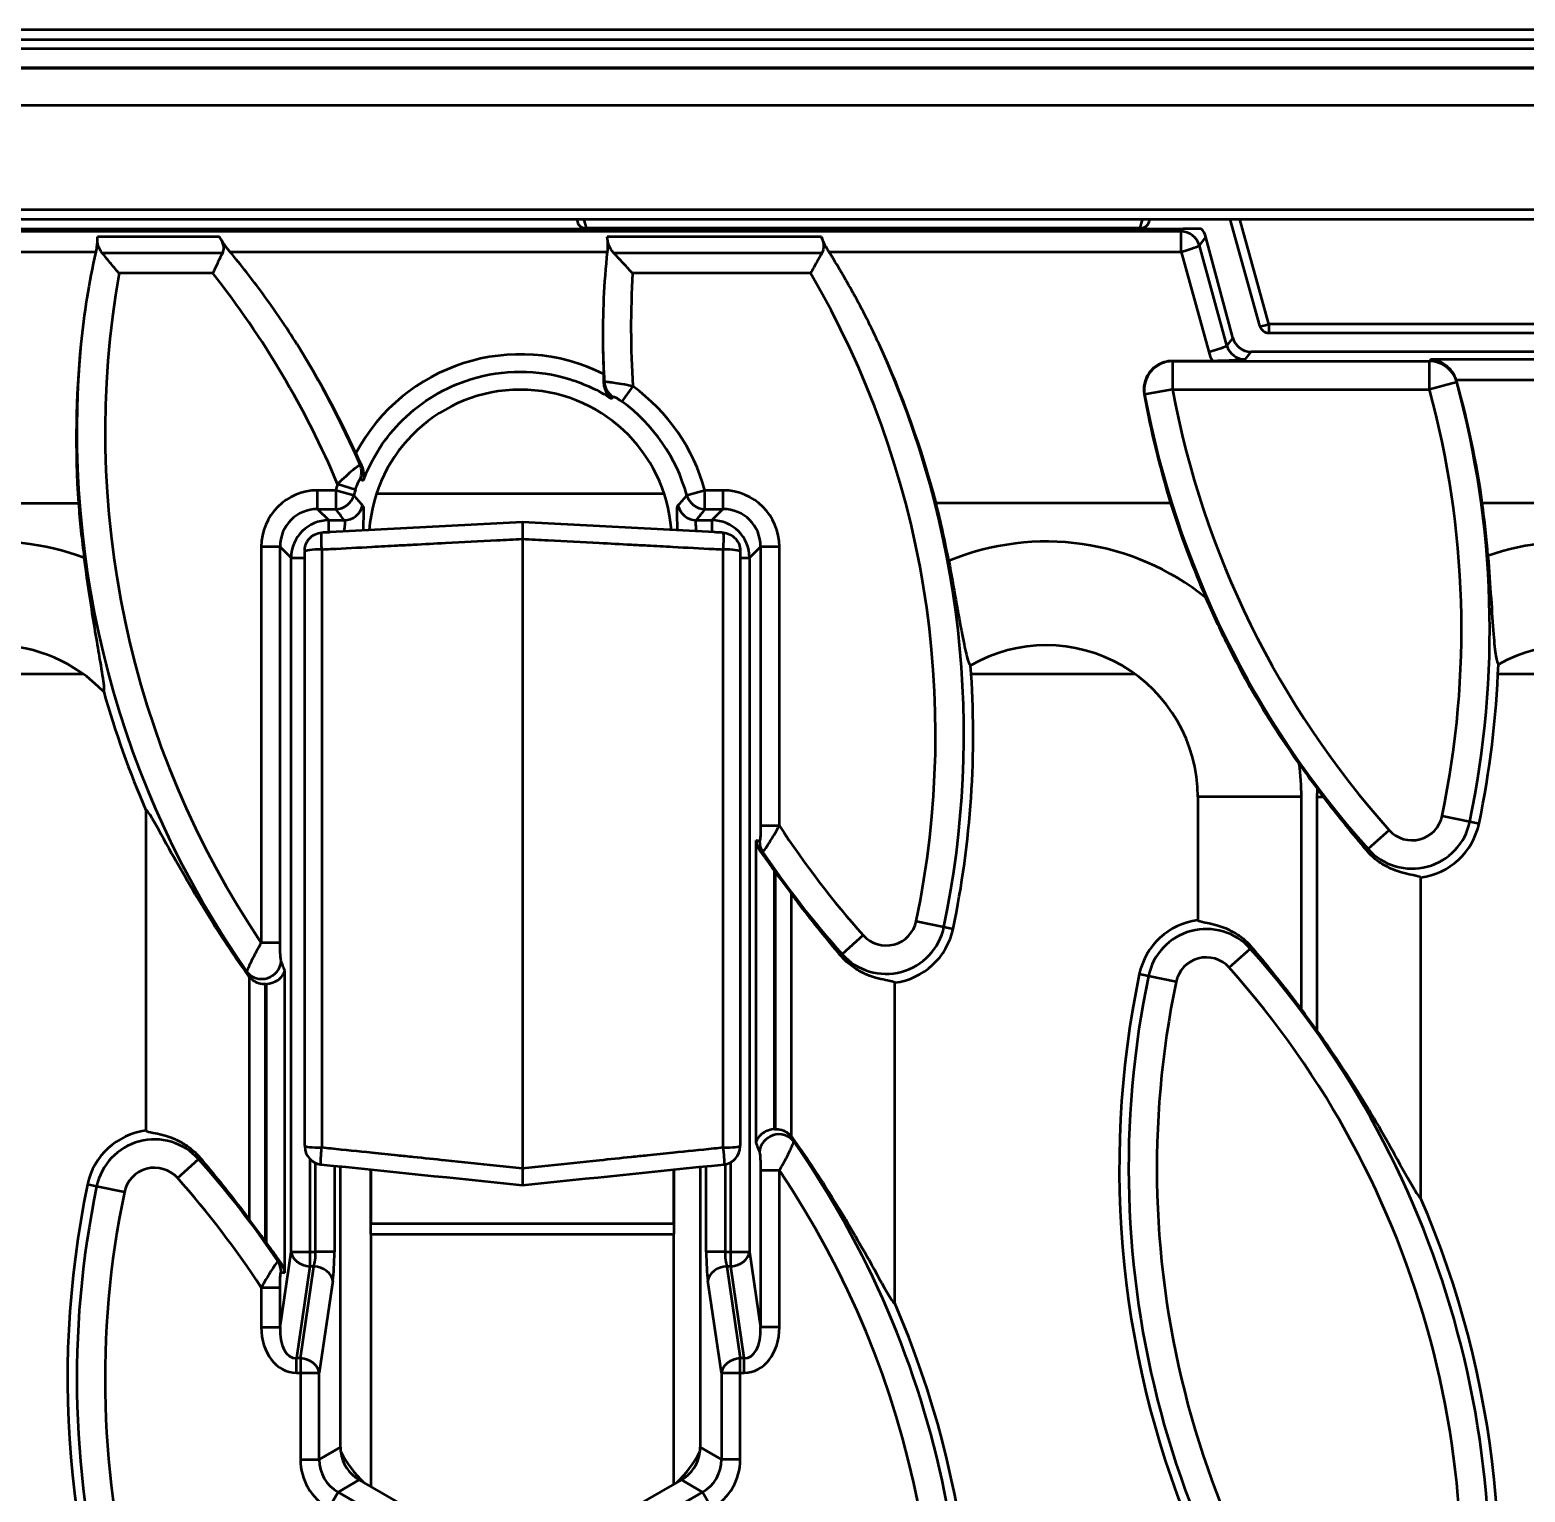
# Model space of a CAD drawing. Header units: millimetres. Extents: x 0 to 2774, y -40 to 1485.
# Drawn here: x 1329 to 1407.9, y 622.8 to 700 of the extents above; entities that cross this region are included whole.
import ezdxf

# ---------------------------------------------------------------- set-up
doc = ezdxf.new("R2010")
doc.units = ezdxf.units.MM
doc.header["$LTSCALE"] = 2.5
doc.layers.add('Sichtbar (ISO)', color=7, linetype='Continuous', lineweight=50)
doc.layers.add('Sichtbar schmal (ISO)', color=7, linetype='Continuous', lineweight=50)

msp = doc.modelspace()

# ---------------------------------------------------------------- linework, layer by layer
at = {"layer": 'Sichtbar (ISO)'}
for p, q in [((1465.988, 700.016), (965.988, 700.016)), ((1465.988, 698.016), (965.988, 698.016)), ((1465.988, 696.016), (965.988, 696.016)), ((1233.251, 690.016), (1358.138, 690.016)), ((1236.083, 689.516), (1358.372, 689.516)), ((1357.854, 690.016), (1357.889, 689.886)), ((1358.138, 690.016), (1387.838, 690.016)), ((1387.728, 690.003), (1358.248, 690.003)), ((1358.372, 689.516), (1387.604, 689.516)), ((1387.604, 689.516), (1389.893, 689.516)), ((1387.838, 690.016), (1392.725, 690.016)), ((1388.087, 689.886), (1388.122, 690.016)), ((1390.837, 689.516), (1389.893, 689.516)), ((1393.933, 684.383), (1392.379, 690.016)), ((1392.886, 690.016), (1427.09, 690.016)), ((1392.512, 683.754), (1391.086, 689.077)), ((1394.415, 684.016), (1425.561, 684.016)), ((1391.439, 682.529), (1389.315, 682.529)), ((1426.502, 683.016), (1393.475, 683.016)), ((1316.449, 675.016), (1331.538, 675.016)), ((1389.227, 675.016), (1376.837, 675.016)), ((1419.116, 675.016), (1405.689, 675.016)), ((1354.988, 674.016), (1344.824, 673.483)), ((1354.988, 674.016), (1354.988, 673.138)), ((1365.152, 673.483), (1354.988, 674.016)), ((1354.988, 673.138), (1354.988, 639.892)), ((1365.588, 673.46), (1365.588, 673.46)), ((1343.488, 672.511), (1343.488, 672.467)), ((1343.488, 641.094), (1343.488, 672.467)), ((1366.488, 672.467), (1366.488, 672.511)), ((1366.488, 672.467), (1366.488, 641.094)), ((1390.655, 659.516), (1390.655, 652.995)), ((1335.099, 658.815), (1335.099, 641.884)), ((1402.433, 638.328), (1402.433, 655.258)), ((1374.655, 632.772), (1374.655, 649.703)), ((1343.488, 641.094), (1343.488, 641.05)), ((1366.488, 641.05), (1366.488, 641.094)), ((1345.377, 625.162), (1345.377, 639.998)), ((1346.988, 639.833), (1346.988, 636.972)), ((1346.988, 636.416), (1346.988, 639.833)), ((1354.988, 639.892), (1354.988, 639.013)), ((1362.988, 636.972), (1362.988, 639.833)), ((1362.988, 639.833), (1362.988, 636.416)), ((1364.377, 639.976), (1364.377, 625.162)), ((1346.988, 636.972), (1362.988, 636.972)), ((1346.988, 636.416), (1346.988, 623.085)), ((1362.988, 623.214), (1362.988, 636.416)), ((1346.613, 623.302), (1346.37, 623.443)), ((1348.778, 622.052), (1346.613, 623.302)), ((1363.141, 623.302), (1360.78, 621.939)), ((1363.384, 623.443), (1363.141, 623.302))]:
    msp.add_line(p, q, dxfattribs=at)
for centre, radius, start, end in [((1358.372, 690.016), 0.5, 195, 270), ((1387.604, 690.016), 0.5, 270, 345), ((1394.415, 684.516), 0.5, 195.42277, 270), ((1354.877, 673.016), 8, 4.21284, 175.87111), ((1381.171, 678.782), 49.775, 184.34018, 187.67981), ((1328.583, 662.804), 49.775, 10.6123, 14.20136), ((1436.726, 689.894), 49.775, 197.39184, 203.52081), ((1356.361, 668.36), 49.775, 4.46839, 7.68444), ((1327.099, 659.516), 8, 43.82291, 135.3586), ((1382.655, 659.516), 8, 0, 119.92904), ((1410.433, 659.516), 8, 0, 119.12127), ((1328.583, 662.804), 50.212, 348.215, 4.16225), ((1356.361, 668.36), 50.212, 348.215, 357.88226), ((1381.171, 678.782), 50.212, 195.86591, 203.43238), ((1436.726, 689.894), 49.775, 215.13482, 216.97769), ((1401.979, 658.842), 3.612, 277.21491, 348.215), ((1408.948, 684.338), 49.775, 215.35783, 216.96405), ((1374.201, 653.287), 3.612, 277.21491, 348.215), ((1391.108, 649.411), 3.612, 97.21491, 168.215), ((1436.726, 639.894), 50.212, 168.215, 203.43238), ((1356.361, 618.36), 49.775, 35.35783, 36.96405), ((1335.553, 638.3), 3.612, 97.21491, 168.215), ((1344.438, 641.05), 0.95, 180, 264.12865), ((1365.538, 641.05), 0.95, 275.87135, 0), ((1381.171, 628.782), 50.212, 168.215, 203.43238), ((1356.361, 618.36), 50.212, 348.215, 23.43238), ((1300.806, 607.249), 49.775, 35.35783, 36.96405), ((1328.583, 612.804), 50.212, 348.215, 23.43238)]:
    msp.add_arc(centre, radius, start, end, dxfattribs=at)
for centre, major_axis, ratio, start_param, end_param in [((1358.234, 690.529), (0.137, -0.51), 0.947813, 5.814923, 6.034478), ((1387.742, 690.529), (-0.137, -0.51), 0.947813, 0.248708, 0.468263), ((1390.118, 688.812), (0.612, 0.798), 0.993974, 5.631603, 6.140968), ((1381.171, 678.456), (0, -49.752), 0.999978, 4.612488, 4.781589), ((1300.806, 656.921), (0, 49.894), 0.999978, 5.141068, 5.272243), ((1408.948, 684.011), (0, -49.716), 0.999978, 4.724332, 4.756061), ((1328.583, 662.477), (0, 49.857), 0.999978, 4.966611, 5.145853), ((1393.48, 684.019), (-0.612, -0.798), 0.993974, 5.631603, 6.934767), ((1436.726, 689.567), (0, -49.679), 0.999978, 4.890368, 5.00966), ((1356.361, 668.033), (0, 49.821), 0.999978, 4.853014, 4.984746), ((2533.988, 8455.46), (-12261.052, 838.786), 0.641959, 1.517599, 1.518471), ((175.988, 8455.46), (12261.052, 838.786), 0.641959, 4.764714, 4.765586), ((1347.392, 625.179), (-1.749, -1.01), 0.990098, 5.763885, 5.887435), ((1347.392, 625.179), (-1.749, -1.01), 0.990098, 5.887435, 6.802486), ((1350.728, 627.676), (-5.901, -1.133), 0.998579, 0.288211, 0.626766), ((1359.026, 627.676), (5.901, -1.133), 0.998579, 5.656419, 5.994974), ((1362.362, 625.179), (1.749, -1.01), 0.990098, 5.763885, 6.678935), ((1362.362, 625.179), (1.749, -1.01), 0.990098, 0.39575, 0.519301)]:
    msp.add_ellipse(centre, major_axis=major_axis, ratio=ratio, start_param=start_param, end_param=end_param, dxfattribs=at)
for points in [[(1392.725, 690.016), (1392.778, 690.016), (1392.833, 690.016), (1392.886, 690.016)], [(1332.541, 689.081), (1332.536, 689.035), (1332.532, 688.985), (1332.529, 688.931)], [(1332.451, 688.299), (1332.086, 686.66), (1331.827, 685.013), (1331.667, 683.418)], [(1359.466, 688.299), (1359.29, 686.649), (1359.218, 685.002), (1359.237, 683.418)], [(1359.295, 681.398), (1359.293, 681.537), (1359.288, 681.688), (1359.281, 681.841)], [(1404.344, 681.435), (1404.334, 681.471), (1404.322, 681.508), (1404.309, 681.544)], [(1344.388, 673.46), (1344.388, 673.46), (1344.388, 673.46), (1344.388, 673.46)], [(1397.295, 659.516), (1397.184, 659.661), (1397.073, 659.807), (1396.962, 659.954)], [(1368.354, 655.534), (1368.338, 655.557), (1368.322, 655.58), (1368.305, 655.603)], [(1340.576, 649.987), (1340.554, 650.012), (1340.534, 650.039), (1340.514, 650.067)], [(1341.449, 649.623), (1341.432, 649.621), (1341.416, 649.62), (1341.4, 649.619)], [(1368.305, 641.964), (1368.322, 641.965), (1368.338, 641.966), (1368.354, 641.967)], [(1369.178, 641.6), (1369.2, 641.574), (1369.22, 641.548), (1369.24, 641.52)], [(1341.4, 636.053), (1341.416, 636.03), (1341.432, 636.007), (1341.449, 635.984)]]:
    msp.add_open_spline(points, degree=3, dxfattribs=at)
for points, knots in [([(1332.529, 688.931), (1332.528, 688.905), (1332.527, 688.879), (1332.521, 688.783), (1332.515, 688.711), (1332.494, 688.525), (1332.476, 688.411), (1332.451, 688.299)], [-0.07184316, -0.07184316, -0.07184316, -0.07184316, -0.06261477, -0.06261477, -0.03908038, -0.03908038, -0.00443982, -0.00443982, -0.00443982, -0.00443982]), ([(1332.536, 688.929), (1332.536, 688.93), (1332.536, 688.931), (1332.534, 688.979), (1332.536, 689.03), (1332.541, 689.081)], [1.24072516, 1.24072516, 1.24072516, 1.24072516, 1.24103768, 1.24103768, 1.26126978, 1.26126978, 1.26126978, 1.26126978]), ([(1332.798, 688.228), (1332.696, 688.352), (1332.621, 688.504), (1332.557, 688.729), (1332.54, 688.829), (1332.536, 688.929)], [0.95188649, 0.95188649, 0.95188649, 0.95188649, 1.01022208, 1.01022208, 1.04938701, 1.04938701, 1.04938701, 1.04938701]), ([(1339.536, 688.299), (1339.505, 688.336), (1339.475, 688.374), (1339.403, 688.465), (1339.363, 688.518), (1339.26, 688.66), (1339.201, 688.748), (1339.088, 688.923), (1339.036, 689.007), (1338.988, 689.081)], [-0.1141211, -0.1141211, -0.1141211, -0.1141211, -0.0997104, -0.0997104, -0.0797217, -0.0797217, -0.0467941, -0.0467941, -0.0117875, -0.0117875, -0.0117875, -0.0117875]), ([(1338.988, 689.081), (1339.084, 688.934), (1339.156, 688.772), (1339.197, 688.546), (1339.199, 688.453), (1339.177, 688.329), (1339.161, 688.276), (1339.139, 688.228)], [0.031631, 0.031631, 0.031631, 0.031631, 0.0954422, 0.0954422, 0.1283689, 0.1283689, 0.1484271, 0.1484271, 0.1484271, 0.1484271]), ([(1359.816, 688.228), (1359.701, 688.353), (1359.61, 688.506), (1359.504, 688.777), (1359.471, 688.932), (1359.464, 689.081)], [0.93695, 0.93695, 0.93695, 0.93695, 0.9973934, 0.9973934, 1.0560861, 1.0560861, 1.0560861, 1.0560861]), ([(1359.464, 689.081), (1359.466, 689.039), (1359.469, 688.993), (1359.477, 688.855), (1359.482, 688.758), (1359.484, 688.539), (1359.479, 688.419), (1359.466, 688.299)], [-0.08849059, -0.08849059, -0.08849059, -0.08849059, -0.07038083, -0.07038083, -0.03811886, -0.03811886, -0.00189474, -0.00189474, -0.00189474, -0.00189474]), ([(1371.177, 688.299), (1371.124, 688.383), (1371.074, 688.469), (1370.971, 688.663), (1370.921, 688.768), (1370.842, 688.945), (1370.811, 689.017), (1370.782, 689.081)], [-0.10637182, -0.10637182, -0.10637182, -0.10637182, -0.07668037, -0.07668037, -0.04008364, -0.04008364, -0.01125621, -0.01125621, -0.01125621, -0.01125621]), ([(1370.782, 689.081), (1370.85, 688.933), (1370.893, 688.772), (1370.903, 688.5), (1370.876, 688.351), (1370.806, 688.228)], [0.0299703, 0.0299703, 0.0299703, 0.0299703, 0.0913638, 0.0913638, 0.1455959, 0.1455959, 0.1455959, 0.1455959]), ([(1333.68, 687.167), (1333.678, 687.169), (1333.677, 687.171), (1333.515, 687.363), (1333.354, 687.556), (1333.057, 687.914), (1332.918, 688.082), (1332.798, 688.228)], [-0.1466997, -0.1466997, -0.1466997, -0.1466997, -0.1460501, -0.1460501, -0.0715433, -0.0715433, 0, 0, 0, 0]), ([(1339.139, 688.228), (1339.071, 688.087), (1338.992, 687.922), (1338.819, 687.562), (1338.726, 687.368), (1338.63, 687.171), (1338.629, 687.169), (1338.629, 687.167)], [-0.1281464, -0.1281464, -0.1281464, -0.1281464, -0.0649498, -0.0649498, 0, 0, 0.0006165, 0.0006165, 0.0006165, 0.0006165]), ([(1343.081, 683.418), (1342.515, 684.322), (1341.903, 685.224), (1340.706, 686.853), (1340.134, 687.584), (1339.536, 688.299)], [0.1998865, 0.1998865, 0.1998865, 0.1998865, 0.5110895, 0.5110895, 0.7704198, 0.7704198, 0.7704198, 0.7704198]), ([(1360.806, 687.167), (1360.805, 687.169), (1360.803, 687.17), (1360.619, 687.366), (1360.434, 687.563), (1360.101, 687.92), (1359.949, 688.084), (1359.816, 688.228)], [-0.1532229, -0.1532229, -0.1532229, -0.1532229, -0.1526671, -0.1526671, -0.0728365, -0.0728365, 0, 0, 0, 0]), ([(1370.806, 688.228), (1370.726, 688.086), (1370.633, 687.921), (1370.428, 687.562), (1370.317, 687.367), (1370.204, 687.171), (1370.203, 687.169), (1370.202, 687.167)], [-0.1321271, -0.1321271, -0.1321271, -0.1321271, -0.0672617, -0.0672617, 0, 0, 0.0006277, 0.0006277, 0.0006277, 0.0006277]), ([(1373.829, 683.418), (1373.413, 684.315), (1372.958, 685.217), (1372.061, 686.847), (1371.63, 687.578), (1371.177, 688.299)], [0.1874058, 0.1874058, 0.1874058, 0.1874058, 0.475702, 0.475702, 0.7125474, 0.7125474, 0.7125474, 0.7125474]), ([(1389.315, 682.529), (1389.169, 682.529), (1389.023, 682.508), (1388.741, 682.424), (1388.608, 682.362), (1388.322, 682.175), (1388.181, 682.037), (1387.961, 681.717), (1387.883, 681.538), (1387.802, 681.159), (1387.798, 680.963), (1387.833, 680.772)], [-0.263177, -0.263177, -0.263177, -0.263177, -0.219155, -0.219155, -0.1751745, -0.1751745, -0.1166475, -0.1166475, -0.0583413, -0.0583413, 0, 0, 0, 0]), ([(1393.167, 682.615), (1393.166, 682.615), (1393.164, 682.615), (1392.984, 682.599), (1392.804, 682.583), (1392.429, 682.558), (1392.217, 682.545), (1391.779, 682.531), (1391.6, 682.529), (1391.439, 682.529)], [-0.0006549, -0.0006549, -0.0006549, -0.0006549, 0, 0, 0.0754772, 0.0754772, 0.1426185, 0.1426185, 0.1957852, 0.1957852, 0.1957852, 0.1957852]), ([(1404.309, 681.544), (1404.283, 681.616), (1404.251, 681.688), (1404.149, 681.881), (1404.07, 681.993), (1403.864, 682.225), (1403.731, 682.333), (1403.393, 682.531), (1403.18, 682.598), (1402.966, 682.615), (1402.965, 682.615), (1402.963, 682.615)], [-0.2085571, -0.2085571, -0.2085571, -0.2085571, -0.1848341, -0.1848341, -0.1418245, -0.1418245, -0.0837057, -0.0837057, 0, 0, 0.0006798, 0.0006798, 0.0006798, 0.0006798]), ([(1359.687, 680.543), (1359.686, 680.544), (1359.684, 680.545), (1359.611, 680.607), (1359.546, 680.681), (1359.437, 680.846), (1359.391, 680.937), (1359.321, 681.147), (1359.298, 681.268), (1359.295, 681.398)], [-0.1257782, -0.1257782, -0.1257782, -0.1257782, -0.1251565, -0.1251565, -0.0830656, -0.0830656, -0.0430465, -0.0430465, 0, 0, 0, 0]), ([(1346.184, 677.66), (1346.258, 677.498), (1346.333, 677.337), (1346.434, 677.129), (1346.462, 677.071), (1346.49, 677.016)], [-0.16365197, -0.16365197, -0.16365197, -0.16365197, -0.11037927, -0.11037927, -0.0888115, -0.0888115, -0.0888115, -0.0888115]), ([(1346.589, 676.228), (1346.589, 676.229), (1346.59, 676.23), (1346.618, 676.351), (1346.626, 676.48), (1346.594, 676.752), (1346.553, 676.889), (1346.49, 677.016)], [-0.0006417, -0.0006417, -0.0006417, -0.0006417, 0, 0, 0.0550921, 0.0550921, 0.1124754, 0.1124754, 0.1124754, 0.1124754]), ([(1343.488, 672.511), (1343.488, 672.513), (1343.488, 672.515), (1343.488, 672.533), (1343.489, 672.549), (1343.491, 672.597), (1343.495, 672.627), (1343.509, 672.719), (1343.524, 672.779), (1343.588, 672.953), (1343.653, 673.06), (1343.819, 673.242), (1343.92, 673.317), (1344.143, 673.423), (1344.264, 673.453), (1344.388, 673.46)], [-0.0005281, -0.0005281, -0.0005281, -0.0005281, 0, 0, 0.0049312, 0.0049312, 0.0140405, 0.0140405, 0.0322819, 0.0322819, 0.0688436, 0.0688436, 0.1054024, 0.1054024, 0.1419609, 0.1419609, 0.1419609, 0.1419609]), ([(1344.824, 673.483), (1344.802, 673.482), (1344.781, 673.481), (1344.636, 673.473), (1344.512, 673.466), (1344.388, 673.46)], [-0.00643391, -0.00643391, -0.00643391, -0.00643391, 0, 0, 0.0372055, 0.0372055, 0.0372055, 0.0372055]), ([(1365.588, 673.46), (1365.464, 673.466), (1365.341, 673.473), (1365.195, 673.481), (1365.174, 673.482), (1365.152, 673.483)], [0.10622698, 0.10622698, 0.10622698, 0.10622698, 0.14343246, 0.14343246, 0.14986636, 0.14986636, 0.14986636, 0.14986636]), ([(1365.588, 673.46), (1365.712, 673.453), (1365.833, 673.423), (1366.057, 673.317), (1366.157, 673.242), (1366.324, 673.06), (1366.388, 672.953), (1366.452, 672.779), (1366.467, 672.719), (1366.481, 672.627), (1366.485, 672.597), (1366.487, 672.549), (1366.488, 672.533), (1366.488, 672.515), (1366.488, 672.513), (1366.488, 672.511)], [0, 0, 0, 0, 0.0371096, 0.0371096, 0.0742195, 0.0742195, 0.1113324, 0.1113324, 0.1298487, 0.1298487, 0.1390954, 0.1390954, 0.1441009, 0.1441009, 0.144637, 0.144637, 0.144637, 0.144637]), ([(1332.871, 665.055), (1332.886, 665.066), (1332.895, 665.099), (1332.9, 665.208), (1332.896, 665.283), (1332.86, 665.67), (1332.782, 666.147), (1332.578, 667.362), (1332.412, 668.318), (1332.101, 670.289), (1331.967, 671.206), (1331.842, 672.131)], [-1.033903, -1.033903, -1.033903, -1.033903, -0.960018, -0.960018, -0.885906, -0.885906, -0.638399, -0.638399, -0.279984, -0.279984, 0, 0, 0, 0]), ([(1405.985, 672.238), (1406.045, 671.469), (1406.099, 670.705), (1406.196, 669.293), (1406.238, 668.648), (1406.318, 667.632), (1406.356, 667.237), (1406.441, 666.694), (1406.487, 666.539), (1406.539, 666.504)], [-0.8394654, -0.8394654, -0.8394654, -0.8394654, -0.6084187, -0.6084187, -0.3820003, -0.3820003, -0.1850439, -0.1850439, 0, 0, 0, 0]), ([(1377.507, 671.971), (1377.637, 671.276), (1377.762, 670.585), (1378.001, 669.253), (1378.111, 668.625), (1378.304, 667.606), (1378.388, 667.204), (1378.538, 666.643), (1378.604, 666.483), (1378.663, 666.449)], [-0.8307301, -0.8307301, -0.8307301, -0.8307301, -0.6186982, -0.6186982, -0.3967921, -0.3967921, -0.1947785, -0.1947785, 0, 0, 0, 0]), ([(1396.02, 661.248), (1395.692, 661.715), (1395.369, 662.188), (1394.77, 663.097), (1394.487, 663.542), (1393.86, 664.563), (1393.533, 665.123), (1392.871, 666.316), (1392.56, 666.908), (1391.838, 668.355), (1391.453, 669.187), (1391.087, 670.029)], [-0.991078, -0.991078, -0.991078, -0.991078, -0.8220237, -0.8220237, -0.6684605, -0.6684605, -0.4742175, -0.4742175, -0.2754667, -0.2754667, 0, 0, 0, 0]), ([(1399.568, 656.688), (1399.524, 656.741), (1399.479, 656.794), (1398.728, 657.692), (1397.993, 658.605), (1397.322, 659.481), (1397.308, 659.498), (1397.295, 659.516)], [0.7095826, 0.7095826, 0.7095826, 0.7095826, 0.7301099, 0.7301099, 1.0546565, 1.0546565, 1.0612659, 1.0612659, 1.0612659, 1.0612659]), ([(1340.514, 650.067), (1339.85, 651.005), (1339.177, 652.011), (1337.773, 654.239), (1337.065, 655.46), (1336.104, 657.177), (1335.698, 657.927), (1335.354, 658.503), (1335.276, 658.626), (1335.161, 658.78), (1335.121, 658.817), (1335.099, 658.815)], [3.495842, 3.495842, 3.495842, 3.495842, 3.831228, 3.831228, 4.242869, 4.242869, 4.503948, 4.503948, 4.581698, 4.581698, 4.653464, 4.653464, 4.653464, 4.653464]), ([(1367.322, 657.208), (1367.322, 657.207), (1367.322, 657.206), (1367.334, 657.106), (1367.36, 657.006), (1367.439, 656.816), (1367.49, 656.725), (1367.556, 656.639)], [-0.08153969, -0.08153969, -0.08153969, -0.08153969, -0.08115288, -0.08115288, -0.03954668, -0.03954668, 0, 0, 0, 0]), ([(1368.305, 655.603), (1368.197, 655.756), (1368.082, 655.917), (1367.831, 656.267), (1367.696, 656.453), (1367.573, 656.617), (1367.564, 656.628), (1367.556, 656.639)], [-0.6156388, -0.6156388, -0.6156388, -0.6156388, -0.5610048, -0.5610048, -0.4927272, -0.4927272, -0.4876878, -0.4876878, -0.4876878, -0.4876878]), ([(1402.433, 655.258), (1402.384, 655.299), (1402.253, 655.329), (1401.778, 655.421), (1401.38, 655.497), (1400.772, 655.756), (1400.581, 655.851), (1400.197, 656.095), (1400.005, 656.243), (1399.746, 656.489), (1399.655, 656.585), (1399.568, 656.688)], [0.0433649, 0.0433649, 0.0433649, 0.0433649, 0.199966, 0.199966, 0.399932, 0.399932, 0.4756007, 0.4756007, 0.5512693, 0.5512693, 0.5929939, 0.5929939, 0.5929939, 0.5929939]), ([(1371.791, 651.133), (1371.746, 651.185), (1371.702, 651.239), (1370.95, 652.137), (1370.215, 653.05), (1369.432, 654.071), (1369.305, 654.238), (1369.178, 654.408)], [0.7095826, 0.7095826, 0.7095826, 0.7095826, 0.7301099, 0.7301099, 1.0546565, 1.0546565, 1.1167, 1.1167, 1.1167, 1.1167]), ([(1390.655, 652.995), (1390.703, 652.954), (1390.834, 652.925), (1391.31, 652.832), (1391.707, 652.757), (1392.315, 652.498), (1392.506, 652.402), (1392.89, 652.159), (1393.082, 652.01), (1393.341, 651.764), (1393.432, 651.669), (1393.519, 651.565)], [0.0433649, 0.0433649, 0.0433649, 0.0433649, 0.199966, 0.199966, 0.399932, 0.399932, 0.4756007, 0.4756007, 0.5512693, 0.5512693, 0.5929939, 0.5929939, 0.5929939, 0.5929939]), ([(1393.519, 651.565), (1393.563, 651.512), (1393.608, 651.459), (1394.359, 650.561), (1395.094, 649.648), (1395.878, 648.626), (1396.005, 648.459), (1396.132, 648.29)], [0.7095826, 0.7095826, 0.7095826, 0.7095826, 0.7301099, 0.7301099, 1.0546565, 1.0546565, 1.1167, 1.1167, 1.1167, 1.1167]), ([(1374.655, 649.703), (1374.606, 649.744), (1374.475, 649.773), (1374, 649.866), (1373.602, 649.941), (1372.994, 650.2), (1372.803, 650.296), (1372.419, 650.539), (1372.228, 650.688), (1371.968, 650.933), (1371.877, 651.029), (1371.791, 651.133)], [0.0433649, 0.0433649, 0.0433649, 0.0433649, 0.199966, 0.199966, 0.399932, 0.399932, 0.4756007, 0.4756007, 0.5512693, 0.5512693, 0.5929939, 0.5929939, 0.5929939, 0.5929939]), ([(1341.4, 649.619), (1341.383, 649.619), (1341.366, 649.618), (1341.222, 649.619), (1341.097, 649.645), (1340.887, 649.731), (1340.8, 649.783), (1340.669, 649.888), (1340.62, 649.935), (1340.576, 649.987)], [0.15219003, 0.15219003, 0.15219003, 0.15219003, 0.15729018, 0.15729018, 0.19537295, 0.19537295, 0.22550795, 0.22550795, 0.24584816, 0.24584816, 0.24584816, 0.24584816]), ([(1341.449, 649.623), (1341.557, 649.633), (1341.662, 649.656), (1341.873, 649.726), (1341.975, 649.777), (1342.17, 649.906), (1342.255, 649.989), (1342.378, 650.162), (1342.416, 650.253), (1342.432, 650.344), (1342.432, 650.345), (1342.432, 650.346)], [-0.1633264, -0.1633264, -0.1633264, -0.1633264, -0.130459, -0.130459, -0.0926321, -0.0926321, -0.0458612, -0.0458612, 0, 0, 0.0005489, 0.0005489, 0.0005489, 0.0005489]), ([(1396.955, 647.164), (1397.639, 646.2), (1398.335, 645.162), (1399.758, 642.903), (1400.467, 641.683), (1401.428, 639.965), (1401.834, 639.215), (1402.178, 638.639), (1402.255, 638.517), (1402.37, 638.363), (1402.411, 638.325), (1402.433, 638.328)], [3.485316, 3.485316, 3.485316, 3.485316, 3.831228, 3.831228, 4.242869, 4.242869, 4.503948, 4.503948, 4.581698, 4.581698, 4.653464, 4.653464, 4.653464, 4.653464]), ([(1335.099, 641.884), (1335.148, 641.843), (1335.278, 641.814), (1335.754, 641.721), (1336.152, 641.645), (1336.76, 641.387), (1336.951, 641.291), (1337.334, 641.048), (1337.526, 640.899), (1337.786, 640.653), (1337.876, 640.558), (1337.963, 640.454)], [0.0433649, 0.0433649, 0.0433649, 0.0433649, 0.199966, 0.199966, 0.399932, 0.399932, 0.4756007, 0.4756007, 0.5512693, 0.5512693, 0.5929939, 0.5929939, 0.5929939, 0.5929939]), ([(1368.305, 641.964), (1368.197, 641.953), (1368.092, 641.931), (1367.88, 641.86), (1367.779, 641.81), (1367.584, 641.68), (1367.498, 641.597), (1367.376, 641.424), (1367.338, 641.334), (1367.322, 641.243), (1367.322, 641.242), (1367.322, 641.241)], [-0.1633258, -0.1633258, -0.1633258, -0.1633258, -0.1304551, -0.1304551, -0.0926185, -0.0926185, -0.0458312, -0.0458312, 0, 0, 0.0005496, 0.0005496, 0.0005496, 0.0005496]), ([(1368.354, 641.967), (1368.371, 641.968), (1368.388, 641.968), (1368.531, 641.968), (1368.657, 641.942), (1368.867, 641.856), (1368.954, 641.804), (1369.085, 641.699), (1369.134, 641.652), (1369.178, 641.6)], [0.15218967, 0.15218967, 0.15218967, 0.15218967, 0.15726233, 0.15726233, 0.19535253, 0.19535253, 0.22549112, 0.22549112, 0.24584778, 0.24584778, 0.24584778, 0.24584778]), ([(1369.24, 641.52), (1369.904, 640.582), (1370.577, 639.575), (1371.981, 637.348), (1372.689, 636.127), (1373.65, 634.409), (1374.056, 633.659), (1374.4, 633.084), (1374.477, 632.961), (1374.593, 632.807), (1374.633, 632.77), (1374.655, 632.772)], [3.495842, 3.495842, 3.495842, 3.495842, 3.831228, 3.831228, 4.242869, 4.242869, 4.503948, 4.503948, 4.581698, 4.581698, 4.653464, 4.653464, 4.653464, 4.653464]), ([(1337.963, 640.454), (1338.008, 640.401), (1338.052, 640.348), (1338.804, 639.45), (1339.539, 638.537), (1340.322, 637.515), (1340.449, 637.348), (1340.576, 637.179)], [0.7095826, 0.7095826, 0.7095826, 0.7095826, 0.7301099, 0.7301099, 1.0546565, 1.0546565, 1.1167, 1.1167, 1.1167, 1.1167]), ([(1341.449, 635.984), (1341.557, 635.83), (1341.671, 635.669), (1341.923, 635.319), (1342.058, 635.133), (1342.181, 634.97), (1342.19, 634.959), (1342.198, 634.947)], [-0.6156388, -0.6156388, -0.6156388, -0.6156388, -0.5610048, -0.5610048, -0.4927272, -0.4927272, -0.4876878, -0.4876878, -0.4876878, -0.4876878]), ([(1342.432, 634.379), (1342.432, 634.38), (1342.432, 634.38), (1342.42, 634.481), (1342.394, 634.581), (1342.315, 634.771), (1342.264, 634.862), (1342.198, 634.947)], [-0.08153969, -0.08153969, -0.08153969, -0.08153969, -0.08115288, -0.08115288, -0.03954668, -0.03954668, 0, 0, 0, 0])]:
    msp.add_open_spline(points, degree=3, knots=knots, dxfattribs=at)
at = {"layer": 'Sichtbar schmal (ISO)'}
for p, q in [((965.988, 699.516), (1465.988, 699.516)), ((1465.988, 699.016), (965.988, 699.016)), ((965.988, 697.99), (1465.988, 697.99)), ((1465.988, 690.516), (965.988, 690.516)), ((1358.372, 689.54), (1358.248, 690.003)), ((1358.372, 689.54), (1358.372, 689.516)), ((1387.604, 689.54), (1358.372, 689.54)), ((1387.728, 690.003), (1387.604, 689.54)), ((1387.604, 689.516), (1387.604, 689.54)), ((1389.893, 689.516), (1389.782, 689.37)), ((1394.415, 684.472), (1392.886, 690.016)), ((1389.782, 689.37), (1236.194, 689.37)), ((1332.536, 688.929), (1332.529, 688.931)), ((1338.988, 689.081), (1332.541, 689.081)), ((1370.782, 689.081), (1359.464, 689.081)), ((1389.782, 688.299), (1389.782, 689.37)), ((1390.744, 688.632), (1391.086, 689.077)), ((1236.194, 688.299), (1332.451, 688.299)), ((1339.139, 688.228), (1332.798, 688.228)), ((1339.536, 688.299), (1359.466, 688.299)), ((1370.806, 688.228), (1359.816, 688.228)), ((1371.177, 688.299), (1389.782, 688.299)), ((1389.782, 688.299), (1391.235, 683.011)), ((1392.197, 683.344), (1390.744, 688.632)), ((1338.629, 687.167), (1333.68, 687.167)), ((1370.202, 687.167), (1360.806, 687.167)), ((1394.415, 684.472), (1394.415, 684.016)), ((1425.561, 684.472), (1394.415, 684.472)), ((1392.512, 683.754), (1392.197, 683.344)), ((1389.322, 682.523), (1389.322, 681.029)), ((1389.322, 682.523), (1402.893, 682.523)), ((1393.167, 682.615), (1393.475, 683.016)), ((1402.893, 681.029), (1402.893, 682.523)), ((1418.36, 682.615), (1402.963, 682.615)), ((1360.825, 681.194), (1360.242, 680.391)), ((1389.322, 681.029), (1387.854, 680.754)), ((1389.322, 681.029), (1402.893, 681.029)), ((1404.335, 681.421), (1402.893, 681.029)), ((1404.309, 681.544), (1417.059, 681.544)), ((1344.172, 674.706), (1344.172, 675.698)), ((1345.127, 675.698), (1344.172, 675.698)), ((1345.127, 675.698), (1345.127, 674.706)), ((1346.084, 675.435), (1345.127, 675.698)), ((1346.171, 675.733), (1345.224, 676.029)), ((1347.282, 675.529), (1362.472, 675.529)), ((1364.627, 675.698), (1363.67, 675.435)), ((1364.627, 674.706), (1364.627, 675.698)), ((1365.582, 675.698), (1364.627, 675.698)), ((1365.582, 675.698), (1365.582, 674.706)), ((1344.172, 674.706), (1344.754, 674.123)), ((1344.172, 674.706), (1345.127, 674.706)), ((1364.627, 674.706), (1365.582, 674.706)), ((1365, 674.123), (1365.582, 674.706)), ((1344.754, 673.479), (1344.754, 674.123)), ((1344.754, 674.123), (1345.581, 674.123)), ((1364.173, 674.123), (1365, 674.123)), ((1365, 674.123), (1365, 673.491)), ((1342.187, 672.721), (1341.194, 672.721)), ((1341.194, 672.721), (1341.194, 651.809)), ((1342.769, 672.138), (1342.187, 672.721)), ((1342.187, 651.809), (1342.187, 672.721)), ((1342.769, 672.138), (1343.488, 672.138)), ((1342.769, 635.482), (1342.769, 672.138)), ((1344.388, 672.578), (1344.388, 640.987)), ((1365.588, 640.987), (1365.588, 672.578)), ((1366.488, 672.138), (1366.985, 672.138)), ((1367.567, 672.721), (1366.985, 672.138)), ((1366.985, 672.138), (1366.985, 635.482)), ((1368.56, 672.721), (1367.567, 672.721)), ((1367.567, 672.721), (1367.567, 657.985)), ((1368.56, 657.985), (1368.56, 672.721)), ((1331.787, 665.998), (1322.412, 665.998)), ((1387.342, 665.998), (1378.694, 665.998)), ((1415.12, 665.998), (1406.518, 665.998)), ((1396.132, 659.516), (1390.655, 659.516)), ((1396.132, 648.29), (1396.132, 659.516)), ((1396.955, 659.516), (1397.295, 659.516)), ((1396.955, 659.516), (1396.955, 647.164)), ((1368.56, 657.985), (1367.567, 657.985)), ((1403.57, 658.51), (1405.033, 658.205)), ((1405.033, 658.205), (1405.515, 658.104)), ((1367.322, 657.208), (1367.322, 641.241)), ((1400.767, 657.759), (1399.653, 656.763)), ((1399.653, 656.763), (1399.568, 656.688)), ((1368.305, 641.964), (1368.305, 655.603)), ((1368.354, 641.967), (1368.354, 655.534)), ((1369.178, 654.408), (1369.178, 641.6)), ((1375.792, 652.955), (1377.255, 652.649)), ((1377.255, 652.649), (1377.737, 652.549)), ((1342.187, 651.809), (1341.194, 651.809)), ((1372.989, 652.204), (1371.875, 651.208)), ((1393.435, 651.49), (1393.519, 651.565)), ((1371.875, 651.208), (1371.791, 651.133)), ((1392.32, 650.494), (1393.435, 651.49)), ((1340.576, 637.179), (1340.576, 649.987)), ((1342.432, 634.379), (1342.432, 650.346)), ((1388.054, 650.048), (1387.572, 650.149)), ((1389.517, 649.743), (1388.054, 650.048)), ((1341.4, 649.619), (1341.4, 636.053)), ((1341.449, 649.623), (1341.449, 635.984)), ((1336.765, 639.383), (1337.879, 640.379)), ((1337.879, 640.379), (1337.963, 640.454)), ((1343.762, 640.383), (1343.762, 635.482)), ((1344.062, 635.482), (1344.062, 640.177)), ((1345.055, 640.031), (1345.055, 635.482)), ((1364.699, 635.482), (1364.699, 640.009)), ((1365.691, 640.112), (1365.691, 635.482)), ((1365.992, 635.482), (1365.992, 640.216)), ((1368.56, 639.778), (1367.567, 639.778)), ((1367.567, 639.778), (1367.567, 631.501)), ((1368.56, 631.501), (1368.56, 639.778)), ((1332.499, 638.937), (1332.017, 639.038)), ((1333.962, 638.632), (1332.499, 638.937)), ((1346.988, 636.416), (1362.988, 636.416)), ((1342.187, 631.501), (1342.769, 635.482)), ((1342.769, 635.482), (1343.762, 635.482)), ((1343.762, 635.482), (1344.062, 635.482)), ((1343.762, 635.482), (1343.762, 634.716)), ((1345.055, 635.482), (1344.062, 635.482)), ((1365.691, 635.482), (1364.699, 635.482)), ((1365.691, 635.482), (1365.992, 635.482)), ((1365.992, 634.716), (1365.992, 635.482)), ((1365.992, 635.482), (1366.985, 635.482)), ((1366.985, 635.482), (1367.567, 631.501)), ((1343.762, 634.716), (1343.051, 629.861)), ((1343.264, 629.861), (1343.975, 634.716)), ((1343.975, 634.716), (1343.762, 634.716)), ((1365.992, 634.716), (1365.779, 634.716)), ((1365.779, 634.716), (1366.49, 629.861)), ((1366.703, 629.861), (1365.992, 634.716)), ((1341.194, 633.601), (1342.187, 633.601)), ((1341.194, 633.601), (1341.194, 631.501)), ((1342.187, 631.501), (1342.187, 633.601)), ((1344.967, 633.95), (1344.257, 629.095)), ((1365.497, 629.095), (1364.787, 633.95)), ((1341.194, 631.501), (1342.187, 631.501)), ((1368.56, 631.501), (1367.567, 631.501)), ((1343.264, 629.861), (1343.051, 629.861)), ((1343.051, 629.095), (1343.051, 629.861)), ((1343.264, 629.861), (1343.264, 629.095)), ((1366.49, 629.095), (1366.49, 629.861)), ((1366.703, 629.861), (1366.49, 629.861)), ((1366.703, 629.095), (1366.703, 629.861)), ((1343.051, 629.095), (1343.264, 629.095)), ((1343.264, 629.095), (1344.257, 629.095)), ((1343.264, 629.095), (1343.264, 624.515)), ((1344.257, 624.515), (1344.257, 629.095)), ((1365.497, 629.095), (1366.49, 629.095)), ((1365.497, 629.095), (1365.497, 624.515)), ((1366.49, 629.095), (1366.703, 629.095)), ((1366.49, 624.515), (1366.49, 629.095)), ((1344.257, 624.515), (1345.377, 625.162)), ((1364.377, 625.162), (1365.497, 624.515)), ((1343.264, 624.515), (1344.257, 624.515)), ((1366.49, 624.515), (1365.497, 624.515)), ((1346.37, 623.443), (1345.249, 622.796)), ((1364.504, 622.796), (1363.384, 623.443)), ((1344.753, 621.936), (1345.249, 622.796)), ((1347.658, 621.405), (1345.249, 622.796)), ((1364.504, 622.796), (1362.22, 621.477)), ((1365.001, 621.936), (1364.504, 622.796))]:
    msp.add_line(p, q, dxfattribs=at)
for centre, radius, start, end in [((1381.171, 678.782), 48.226, 169.98735, 214.00914), ((1300.806, 657.249), 48.226, 22.9192, 38.34444), ((1408.948, 684.338), 48.226, 176.63675, 183.73852), ((1328.583, 662.804), 48.226, 348.215, 30.34383), ((1381.171, 678.782), 49.72, 174.65064, 214.98283), ((1300.806, 657.249), 49.72, 23.46467, 31.75784), ((1408.948, 684.338), 49.72, 181.06055, 183.36392), ((1328.583, 662.804), 49.72, 348.215, 24.49369), ((1354.877, 673.016), 10.113, 15.38454, 53.96845), ((1436.726, 689.894), 48.226, 190.59245, 221.785), ((1356.361, 668.36), 48.226, 348.215, 15.23034), ((1356.361, 668.36), 49.72, 348.215, 15.23034), ((1354.877, 673.016), 9.12, 15.38454, 53.96845), ((1436.726, 689.894), 49.72, 190.59245, 221.785), ((1354.877, 673.016), 10.113, 162.66151, 164.61546), ((1354.877, 673.016), 9.12, 162.66151, 164.61546), ((1327.099, 659.516), 13.477, 69.39527, 126.12752), ((1382.655, 659.516), 13.477, 51.27039, 112.45525), ((1410.433, 659.516), 13.477, 0, 109.26983), ((1382.655, 659.516), 13.477, 0, 7.38524), ((1410.433, 659.516), 13.477, 178.13701, 180), ((1408.948, 684.338), 48.226, 213.12355, 221.785), ((1401.979, 658.842), 3.12, 221.785, 348.215), ((1401.979, 658.842), 1.626, 221.785, 348.215), ((1408.948, 684.338), 49.72, 213.89276, 221.785), ((1374.201, 653.287), 3.12, 221.785, 348.215), ((1374.201, 653.287), 1.626, 221.785, 348.215), ((1391.108, 649.411), 3.12, 41.785, 168.215), ((1391.108, 649.411), 1.626, 41.785, 168.215), ((1356.361, 618.36), 49.72, 348.215, 41.785), ((1436.726, 639.894), 49.72, 168.215, 221.785), ((1356.361, 618.36), 48.226, 348.215, 41.785), ((1436.726, 639.894), 48.226, 168.215, 221.785), ((1335.553, 638.3), 3.12, 41.785, 168.215), ((1328.583, 612.804), 49.72, 348.215, 34.98283), ((1335.553, 638.3), 1.626, 41.785, 168.215), ((1300.806, 607.249), 49.72, 33.89276, 41.785), ((1328.583, 612.804), 48.226, 348.215, 34.00914), ((1381.171, 628.782), 49.72, 168.215, 221.785), ((1300.806, 607.249), 48.226, 33.12355, 41.785), ((1381.171, 628.782), 48.226, 168.215, 221.785)]:
    msp.add_arc(centre, radius, start, end, dxfattribs=at)
for centre, major_axis, ratio, start_param, end_param in [((1358.372, 690.016), (-0.483, -0.129), 0.947813, 0, 1.322089), ((1387.604, 690.016), (0.483, -0.129), 0.947813, 4.961097, 6.283185), ((1389.782, 688.374), (0.793, -0.609), 0.993974, 0.919215, 2.222378), ((1389.782, 688.374), (0.964, 0.265), 0.072197, 4.692556, 6.19569), ((1354.877, 673.031), (0, 9.849), 0.999958, 5.81959, 7.364714), ((1394.415, 684.516), (-0.482, -0.133), 0.08404, 0, 1.547616), ((1391.235, 683.086), (0.964, 0.265), 0.072197, 4.692556, 6.19569), ((1393.169, 683.613), (-0.941, -0.361), 0.988889, 6.187089, 7.490253), ((1389.322, 681.029), (-0.958, -1.154), 0.990752, 3.839125, 5.585653), ((1393.169, 683.538), (-1.998, -0.165), 0.99498, 0.185051, 0.448156), ((1402.893, 681.029), (1.192, -0.911), 0.993993, 0.921212, 2.22038), ((1360.309, 681.479), (-0.75, 0.661), 0.992373, 0.785273, 1.721805), ((1345.5, 676.65), (-0.36, -0.933), 0.992546, 1.569232, 2.344745), ((1344.217, 672.676), (-2.153, 2.153), 0.985257, 5.505213, 7.061157), ((1345.127, 675.698), (0.795, 0.606), 0.988294, 4.066914, 5.357864), ((1364.627, 675.698), (0.795, -0.606), 0.988294, 4.066914, 5.357864), ((1365.537, 672.676), (2.153, 2.153), 0.985257, 5.505213, 7.061157), ((1344.217, 672.676), (-1.456, 1.456), 0.971045, 5.505213, 7.061157), ((1345.581, 675.116), (-0.781, -0.624), 0.987871, 0.90245, 2.239142), ((1364.173, 675.116), (-0.781, 0.624), 0.987871, 0.90245, 2.239142), ((1365.537, 672.676), (1.456, 1.456), 0.971045, 5.505213, 7.061157), ((1344.769, 672.123), (-1.414, 1.414), 0.99989, 5.505213, 7.061157), ((1364.985, 672.123), (1.414, 1.414), 0.99989, 5.505213, 7.061157), ((1344.438, 672.467), (-0.95, 0), 0.117188, 4.764749, 6.283185), ((1365.538, 672.467), (0.95, 0), 0.117188, 0, 1.518436), ((1368.504, 657.168), (-0.206, -0.978), 0.992219, 4.918566, 5.507773), ((1341.25, 650.848), (-0.937, -0.351), 0.943774, 0.266788, 2.764048), ((1368.504, 640.739), (-0.937, -0.351), 0.943774, 3.408381, 5.905641), ((1344.438, 641.094), (-0.95, 0), 0.113291, 0, 1.518436), ((1365.538, 641.094), (0.95, 0), 0.113291, 4.764749, 6.283185), ((1341.25, 634.419), (0.206, 0.978), 0.992219, 4.918566, 5.507773), ((1343.762, 635.482), (-0.989, 0.145), 0.762678, 0.189558, 1.681938), ((1343.817, 635.482), (0, 1), 0.245569, 3.839724, 4.712389), ((1344.809, 635.482), (0, -2), 0.122785, 0.698132, 1.570796), ((1364.944, 635.482), (0, 2), 0.122785, 1.570796, 2.443461), ((1365.937, 635.482), (0, -1), 0.245569, 4.712389, 5.585054), ((1365.992, 635.482), (0.989, 0.145), 0.762678, 4.601247, 6.093627), ((1343.975, 633.95), (0.989, -0.145), 0.762678, 0.189558, 1.681938), ((1365.779, 633.95), (-0.989, -0.145), 0.762678, 4.601247, 6.093627), ((1343.209, 631.706), (-0.38, -2.595), 0.762678, 4.901947, 6.394327), ((1343.209, 631.706), (-0.269, -1.84), 0.537733, 4.901947, 6.394327), ((1366.545, 631.706), (0.38, -2.595), 0.762678, 6.172043, 7.664423), ((1366.545, 631.706), (0.269, -1.84), 0.537733, 6.172043, 7.664423), ((1343.264, 629.095), (0.989, -0.145), 0.762678, 0.189558, 1.681938), ((1366.49, 629.095), (-0.989, -0.145), 0.762678, 4.601247, 6.093627), ((1346.287, 624.541), (-2.624, -1.515), 0.990098, 5.763885, 6.802486), ((1346.287, 624.541), (-1.767, -1.02), 0.980438, 5.763885, 6.802486), ((1363.467, 624.541), (1.767, -1.02), 0.980438, 5.763885, 6.802486), ((1363.467, 624.541), (2.624, -1.515), 0.990098, 5.763885, 6.802486)]:
    msp.add_ellipse(centre, major_axis=major_axis, ratio=ratio, start_param=start_param, end_param=end_param, dxfattribs=at)
for points in [[(1389.322, 682.523), (1389.32, 682.525), (1389.318, 682.527), (1389.315, 682.529)], [(1402.897, 682.529), (1402.896, 682.527), (1402.894, 682.525), (1402.893, 682.523)], [(1402.963, 682.615), (1402.941, 682.586), (1402.919, 682.557), (1402.897, 682.529)], [(1359.295, 681.398), (1359.297, 681.401), (1359.3, 681.404), (1359.302, 681.406)], [(1359.314, 681.421), (1359.31, 681.416), (1359.306, 681.411), (1359.302, 681.406)], [(1387.833, 680.772), (1387.84, 680.766), (1387.847, 680.76), (1387.854, 680.754)], [(1404.335, 681.421), (1404.338, 681.426), (1404.341, 681.43), (1404.344, 681.435)], [(1359.687, 680.543), (1359.715, 680.577), (1359.744, 680.61), (1359.773, 680.644)], [(1346.469, 677.024), (1346.451, 677.032), (1346.432, 677.039), (1346.414, 677.046)], [(1346.49, 677.016), (1346.483, 677.019), (1346.476, 677.022), (1346.469, 677.024)], [(1346.425, 676.291), (1346.48, 676.27), (1346.535, 676.249), (1346.589, 676.228)], [(1367.511, 657.168), (1367.448, 657.181), (1367.385, 657.195), (1367.322, 657.208)], [(1367.556, 656.639), (1367.568, 656.636), (1367.58, 656.634), (1367.592, 656.631)], [(1367.592, 656.631), (1367.62, 656.625), (1367.649, 656.618), (1367.677, 656.612)], [(1342.334, 650.604), (1342.304, 650.685), (1342.273, 650.767), (1342.243, 650.848)], [(1340.434, 650.277), (1340.461, 650.207), (1340.487, 650.137), (1340.514, 650.067)], [(1342.432, 650.346), (1342.399, 650.432), (1342.367, 650.518), (1342.334, 650.604)], [(1369.32, 641.31), (1369.293, 641.38), (1369.267, 641.45), (1369.24, 641.52)], [(1367.322, 641.241), (1367.354, 641.155), (1367.387, 641.069), (1367.42, 640.982)], [(1367.42, 640.982), (1367.45, 640.901), (1367.481, 640.82), (1367.511, 640.739)], [(1342.162, 634.956), (1342.134, 634.962), (1342.105, 634.968), (1342.077, 634.974)], [(1342.198, 634.947), (1342.186, 634.95), (1342.174, 634.953), (1342.162, 634.956)], [(1342.243, 634.419), (1342.306, 634.406), (1342.369, 634.392), (1342.432, 634.379)]]:
    msp.add_open_spline(points, degree=3, dxfattribs=at)
for points, knots in [([(1346.589, 676.228), (1347.04, 677.425), (1347.754, 678.522), (1349.673, 680.41), (1350.919, 681.154), (1353.112, 681.83), (1353.994, 681.963), (1354.877, 681.963), (1355.759, 681.963), (1356.642, 681.83), (1358.262, 681.331), (1359.005, 680.984), (1359.687, 680.543)], [-1.20967, -1.20967, -1.20967, -1.20967, -0.77648, -0.77648, -0.298646, -0.298646, 0, 0, 0, 0.298646, 0.298646, 0.57355, 0.57355, 0.57355, 0.57355]), ([(1360.825, 681.194), (1360.63, 681.234), (1360.429, 681.273), (1360.072, 681.337), (1359.913, 681.362), (1359.664, 681.398), (1359.566, 681.41), (1359.43, 681.423), (1359.384, 681.426), (1359.334, 681.425), (1359.321, 681.423), (1359.314, 681.421)], [-0.08251841, -0.08251841, -0.08251841, -0.08251841, -0.05753742, -0.05753742, -0.03672073, -0.03672073, -0.02040041, -0.02040041, -0.00784631, -0.00784631, 0, 0, 0, 0]), ([(1359.773, 680.644), (1359.775, 680.646), (1359.779, 680.647), (1359.794, 680.647), (1359.809, 680.644), (1359.851, 680.628), (1359.881, 680.615), (1359.958, 680.575), (1360.007, 680.547), (1360.118, 680.477), (1360.181, 680.435), (1360.242, 680.391)], [0, 0, 0, 0, 0.00784631, 0.00784631, 0.02040041, 0.02040041, 0.03672073, 0.03672073, 0.05753742, 0.05753742, 0.08251841, 0.08251841, 0.08251841, 0.08251841]), ([(1346.414, 677.046), (1346.404, 677.045), (1346.385, 677.036), (1346.316, 676.993), (1346.253, 676.946), (1346.085, 676.813), (1345.972, 676.718), (1345.726, 676.503), (1345.588, 676.377), (1345.378, 676.178), (1345.3, 676.104), (1345.224, 676.029)], [-0.12566319, -0.12566319, -0.12566319, -0.12566319, -0.1150854, -0.1150854, -0.09816094, -0.09816094, -0.07615914, -0.07615914, -0.05057735, -0.05057735, -0.03533209, -0.03533209, -0.03533209, -0.03533209]), ([(1346.171, 675.733), (1346.185, 675.777), (1346.199, 675.821), (1346.24, 675.936), (1346.267, 676.007), (1346.318, 676.126), (1346.343, 676.177), (1346.381, 676.247), (1346.397, 676.27), (1346.416, 676.289), (1346.421, 676.292), (1346.425, 676.291)], [0.03533209, 0.03533209, 0.03533209, 0.03533209, 0.05057735, 0.05057735, 0.07615914, 0.07615914, 0.09816094, 0.09816094, 0.1150854, 0.1150854, 0.12566319, 0.12566319, 0.12566319, 0.12566319]), ([(1346.084, 675.435), (1346.155, 675.351), (1346.226, 675.267), (1346.381, 675.088), (1346.465, 674.992), (1346.549, 674.897)], [0.544069, 0.544069, 0.544069, 0.544069, 0.7681199, 0.7681199, 1.0241599, 1.0241599, 1.0241599, 1.0241599]), ([(1363.205, 674.897), (1363.289, 674.992), (1363.373, 675.088), (1363.528, 675.267), (1363.599, 675.351), (1363.67, 675.435)], [0, 0, 0, 0, 0.2560514, 0.2560514, 0.4800909, 0.4800909, 0.4800909, 0.4800909]), ([(1345.581, 674.123), (1345.498, 674.227), (1345.417, 674.33), (1345.266, 674.525), (1345.196, 674.615), (1345.127, 674.706)], [-1.0241599, -1.0241599, -1.0241599, -1.0241599, -0.7681199, -0.7681199, -0.544069, -0.544069, -0.544069, -0.544069]), ([(1346.549, 674.897), (1346.562, 674.883), (1346.572, 674.857), (1346.592, 674.763), (1346.597, 674.678), (1346.598, 674.43), (1346.592, 674.254), (1346.577, 673.903), (1346.571, 673.742), (1346.566, 673.574)], [0, 0, 0, 0, 0.0385203, 0.0385203, 0.1001527, 0.1001527, 0.1789136, 0.1789136, 0.2370635, 0.2370635, 0.2370635, 0.2370635]), ([(1363.188, 673.586), (1363.18, 673.848), (1363.168, 674.094), (1363.155, 674.499), (1363.153, 674.661), (1363.173, 674.832), (1363.186, 674.877), (1363.205, 674.897)], [0.0528587, 0.0528587, 0.0528587, 0.0528587, 0.1438526, 0.1438526, 0.2329114, 0.2329114, 0.2885732, 0.2885732, 0.2885732, 0.2885732]), ([(1364.627, 674.706), (1364.558, 674.615), (1364.488, 674.525), (1364.337, 674.33), (1364.255, 674.227), (1364.173, 674.123)], [-0.4800909, -0.4800909, -0.4800909, -0.4800909, -0.2560514, -0.2560514, 0, 0, 0, 0]), ([(1345.586, 673.523), (1345.59, 673.568), (1345.594, 673.611), (1345.61, 673.766), (1345.62, 673.864), (1345.624, 674.002), (1345.621, 674.049), (1345.603, 674.102), (1345.594, 674.116), (1345.581, 674.123)], [-0.2080875, -0.2080875, -0.2080875, -0.2080875, -0.1789136, -0.1789136, -0.1001527, -0.1001527, -0.0385203, -0.0385203, 0, 0, 0, 0]), ([(1364.173, 674.123), (1364.155, 674.112), (1364.143, 674.088), (1364.127, 673.993), (1364.132, 673.903), (1364.149, 673.714), (1364.158, 673.628), (1364.166, 673.535)], [-0.2885732, -0.2885732, -0.2885732, -0.2885732, -0.2329114, -0.2329114, -0.1438526, -0.1438526, -0.0830281, -0.0830281, -0.0830281, -0.0830281]), ([(1344.388, 672.578), (1344.386, 672.638), (1344.383, 672.698), (1344.378, 672.848), (1344.375, 672.936), (1344.371, 673.145), (1344.371, 673.253), (1344.375, 673.412), (1344.38, 673.457), (1344.388, 673.46)], [-0.00721571, -0.00721571, -0.00721571, -0.00721571, -0.006313747, -0.006313747, -0.004870605, -0.004870605, -0.002561577, -0.002561577, -0.000078946, -0.000078946, -0.000078946, -0.000078946]), ([(1344.388, 672.578), (1344.55, 672.587), (1344.712, 672.595), (1345.595, 672.642), (1346.317, 672.68), (1347.49, 672.742), (1347.941, 672.766), (1348.674, 672.805), (1348.956, 672.819), (1349.802, 672.864), (1350.366, 672.894), (1351.832, 672.971), (1352.735, 673.019), (1354.087, 673.09), (1354.538, 673.114), (1354.988, 673.138)], [-1.164557, -1.164557, -1.164557, -1.164557, -1.115963, -1.115963, -0.898876, -0.898876, -0.763197, -0.763197, -0.678397, -0.678397, -0.508798, -0.508798, -0.237439, -0.237439, -0.101987, -0.101987, -0.101987, -0.101987]), ([(1354.988, 673.138), (1355.438, 673.114), (1355.889, 673.09), (1357.242, 673.019), (1358.144, 672.971), (1359.61, 672.894), (1360.174, 672.864), (1361.02, 672.819), (1361.302, 672.805), (1362.035, 672.766), (1362.486, 672.742), (1363.659, 672.68), (1364.381, 672.642), (1365.265, 672.595), (1365.426, 672.587), (1365.588, 672.578)], [0.101987, 0.101987, 0.101987, 0.101987, 0.237439, 0.237439, 0.508798, 0.508798, 0.678397, 0.678397, 0.763197, 0.763197, 0.898876, 0.898876, 1.115963, 1.115963, 1.164557, 1.164557, 1.164557, 1.164557]), ([(1365.588, 673.46), (1365.596, 673.457), (1365.601, 673.412), (1365.605, 673.253), (1365.605, 673.145), (1365.601, 672.936), (1365.598, 672.848), (1365.593, 672.698), (1365.59, 672.638), (1365.588, 672.578)], [-0.007136771, -0.007136771, -0.007136771, -0.007136771, -0.004654133, -0.004654133, -0.002345106, -0.002345106, -0.000901964, -0.000901964, 0, 0, 0, 0]), ([(1367.567, 657.985), (1367.567, 657.904), (1367.567, 657.821), (1367.562, 657.61), (1367.558, 657.482), (1367.544, 657.298), (1367.536, 657.232), (1367.522, 657.177), (1367.517, 657.167), (1367.511, 657.168)], [0, 0, 0, 0, 0.0244555, 0.0244555, 0.0635844, 0.0635844, 0.0891557, 0.0891557, 0.1024669, 0.1024669, 0.1024669, 0.1024669]), ([(1367.677, 656.612), (1367.689, 656.615), (1367.711, 656.637), (1367.795, 656.74), (1367.874, 656.855), (1368.076, 657.168), (1368.205, 657.379), (1368.408, 657.722), (1368.485, 657.855), (1368.56, 657.985)], [-0.1024669, -0.1024669, -0.1024669, -0.1024669, -0.0891557, -0.0891557, -0.0635844, -0.0635844, -0.0244555, -0.0244555, 0, 0, 0, 0]), ([(1341.194, 651.809), (1341.102, 651.647), (1341.011, 651.484), (1340.788, 651.069), (1340.66, 650.821), (1340.515, 650.509), (1340.475, 650.417), (1340.442, 650.318), (1340.435, 650.292), (1340.434, 650.277)], [-0.1119343, -0.1119343, -0.1119343, -0.1119343, -0.0821111, -0.0821111, -0.034394, -0.034394, -0.0113603, -0.0113603, 0, 0, 0, 0]), ([(1342.243, 650.848), (1342.238, 650.859), (1342.234, 650.877), (1342.223, 650.943), (1342.216, 651.002), (1342.2, 651.198), (1342.194, 651.352), (1342.188, 651.609), (1342.187, 651.709), (1342.187, 651.809)], [0, 0, 0, 0, 0.0113603, 0.0113603, 0.034394, 0.034394, 0.0821111, 0.0821111, 0.1119343, 0.1119343, 0.1119343, 0.1119343]), ([(1368.56, 639.778), (1368.666, 639.963), (1368.769, 640.15), (1368.935, 640.462), (1369.002, 640.59), (1369.109, 640.803), (1369.151, 640.89), (1369.223, 641.044), (1369.254, 641.114), (1369.293, 641.211), (1369.305, 641.245), (1369.317, 641.287), (1369.32, 641.301), (1369.32, 641.31)], [-0.1120735, -0.1120735, -0.1120735, -0.1120735, -0.0778507, -0.0778507, -0.0529826, -0.0529826, -0.0348321, -0.0348321, -0.017926, -0.017926, -0.0068946, -0.0068946, 0, 0, 0, 0]), ([(1344.341, 640.105), (1344.34, 640.105), (1344.339, 640.106), (1344.331, 640.123), (1344.332, 640.22), (1344.346, 640.475), (1344.355, 640.596), (1344.372, 640.811), (1344.38, 640.899), (1344.388, 640.987)], [-0.007226587, -0.007226587, -0.007226587, -0.007226587, -0.006908839, -0.006908839, -0.003481198, -0.003481198, -0.001338922, -0.001338922, 0, 0, 0, 0]), ([(1354.988, 639.892), (1354.534, 639.939), (1354.08, 639.986), (1352.725, 640.125), (1351.825, 640.218), (1350.363, 640.369), (1349.8, 640.427), (1348.957, 640.514), (1348.675, 640.543), (1347.944, 640.619), (1347.494, 640.665), (1346.324, 640.786), (1345.604, 640.861), (1344.719, 640.953), (1344.554, 640.97), (1344.388, 640.987)], [0.100602, 0.100602, 0.100602, 0.100602, 0.237684, 0.237684, 0.509324, 0.509324, 0.679098, 0.679098, 0.763985, 0.763985, 0.899805, 0.899805, 1.117116, 1.117116, 1.167006, 1.167006, 1.167006, 1.167006]), ([(1365.588, 640.987), (1365.422, 640.97), (1365.257, 640.953), (1364.372, 640.861), (1363.652, 640.786), (1362.482, 640.665), (1362.032, 640.619), (1361.301, 640.543), (1361.019, 640.514), (1360.176, 640.427), (1359.613, 640.369), (1358.151, 640.218), (1357.251, 640.125), (1355.896, 639.986), (1355.442, 639.939), (1354.988, 639.892)], [-1.167006, -1.167006, -1.167006, -1.167006, -1.117116, -1.117116, -0.899805, -0.899805, -0.763985, -0.763985, -0.679098, -0.679098, -0.509324, -0.509324, -0.237684, -0.237684, -0.100602, -0.100602, -0.100602, -0.100602]), ([(1365.588, 640.987), (1365.596, 640.899), (1365.604, 640.811), (1365.621, 640.596), (1365.63, 640.475), (1365.644, 640.22), (1365.645, 640.123), (1365.637, 640.106), (1365.636, 640.105), (1365.635, 640.105)], [-0.010711379, -0.010711379, -0.010711379, -0.010711379, -0.009372456, -0.009372456, -0.007230181, -0.007230181, -0.003802539, -0.003802539, -0.003484791, -0.003484791, -0.003484791, -0.003484791]), ([(1367.511, 640.739), (1367.514, 640.732), (1367.516, 640.722), (1367.523, 640.693), (1367.526, 640.671), (1367.535, 640.608), (1367.539, 640.564), (1367.547, 640.466), (1367.551, 640.412), (1367.558, 640.28), (1367.561, 640.2), (1367.566, 640.007), (1367.567, 639.892), (1367.567, 639.778)], [0, 0, 0, 0, 0.0068946, 0.0068946, 0.017926, 0.017926, 0.0348321, 0.0348321, 0.0529826, 0.0529826, 0.0778507, 0.0778507, 0.1120735, 0.1120735, 0.1120735, 0.1120735]), ([(1342.077, 634.974), (1342.065, 634.971), (1342.043, 634.95), (1341.958, 634.847), (1341.88, 634.732), (1341.678, 634.419), (1341.549, 634.208), (1341.346, 633.865), (1341.269, 633.732), (1341.194, 633.601)], [-0.1024669, -0.1024669, -0.1024669, -0.1024669, -0.0891557, -0.0891557, -0.0635844, -0.0635844, -0.0244555, -0.0244555, 0, 0, 0, 0]), ([(1342.187, 633.601), (1342.187, 633.683), (1342.187, 633.765), (1342.192, 633.976), (1342.196, 634.104), (1342.21, 634.289), (1342.218, 634.355), (1342.232, 634.41), (1342.237, 634.42), (1342.243, 634.419)], [0, 0, 0, 0, 0.0244555, 0.0244555, 0.0635844, 0.0635844, 0.0891557, 0.0891557, 0.1024669, 0.1024669, 0.1024669, 0.1024669])]:
    msp.add_open_spline(points, degree=3, knots=knots, dxfattribs=at)

doc.saveas('drawing.dxf')
